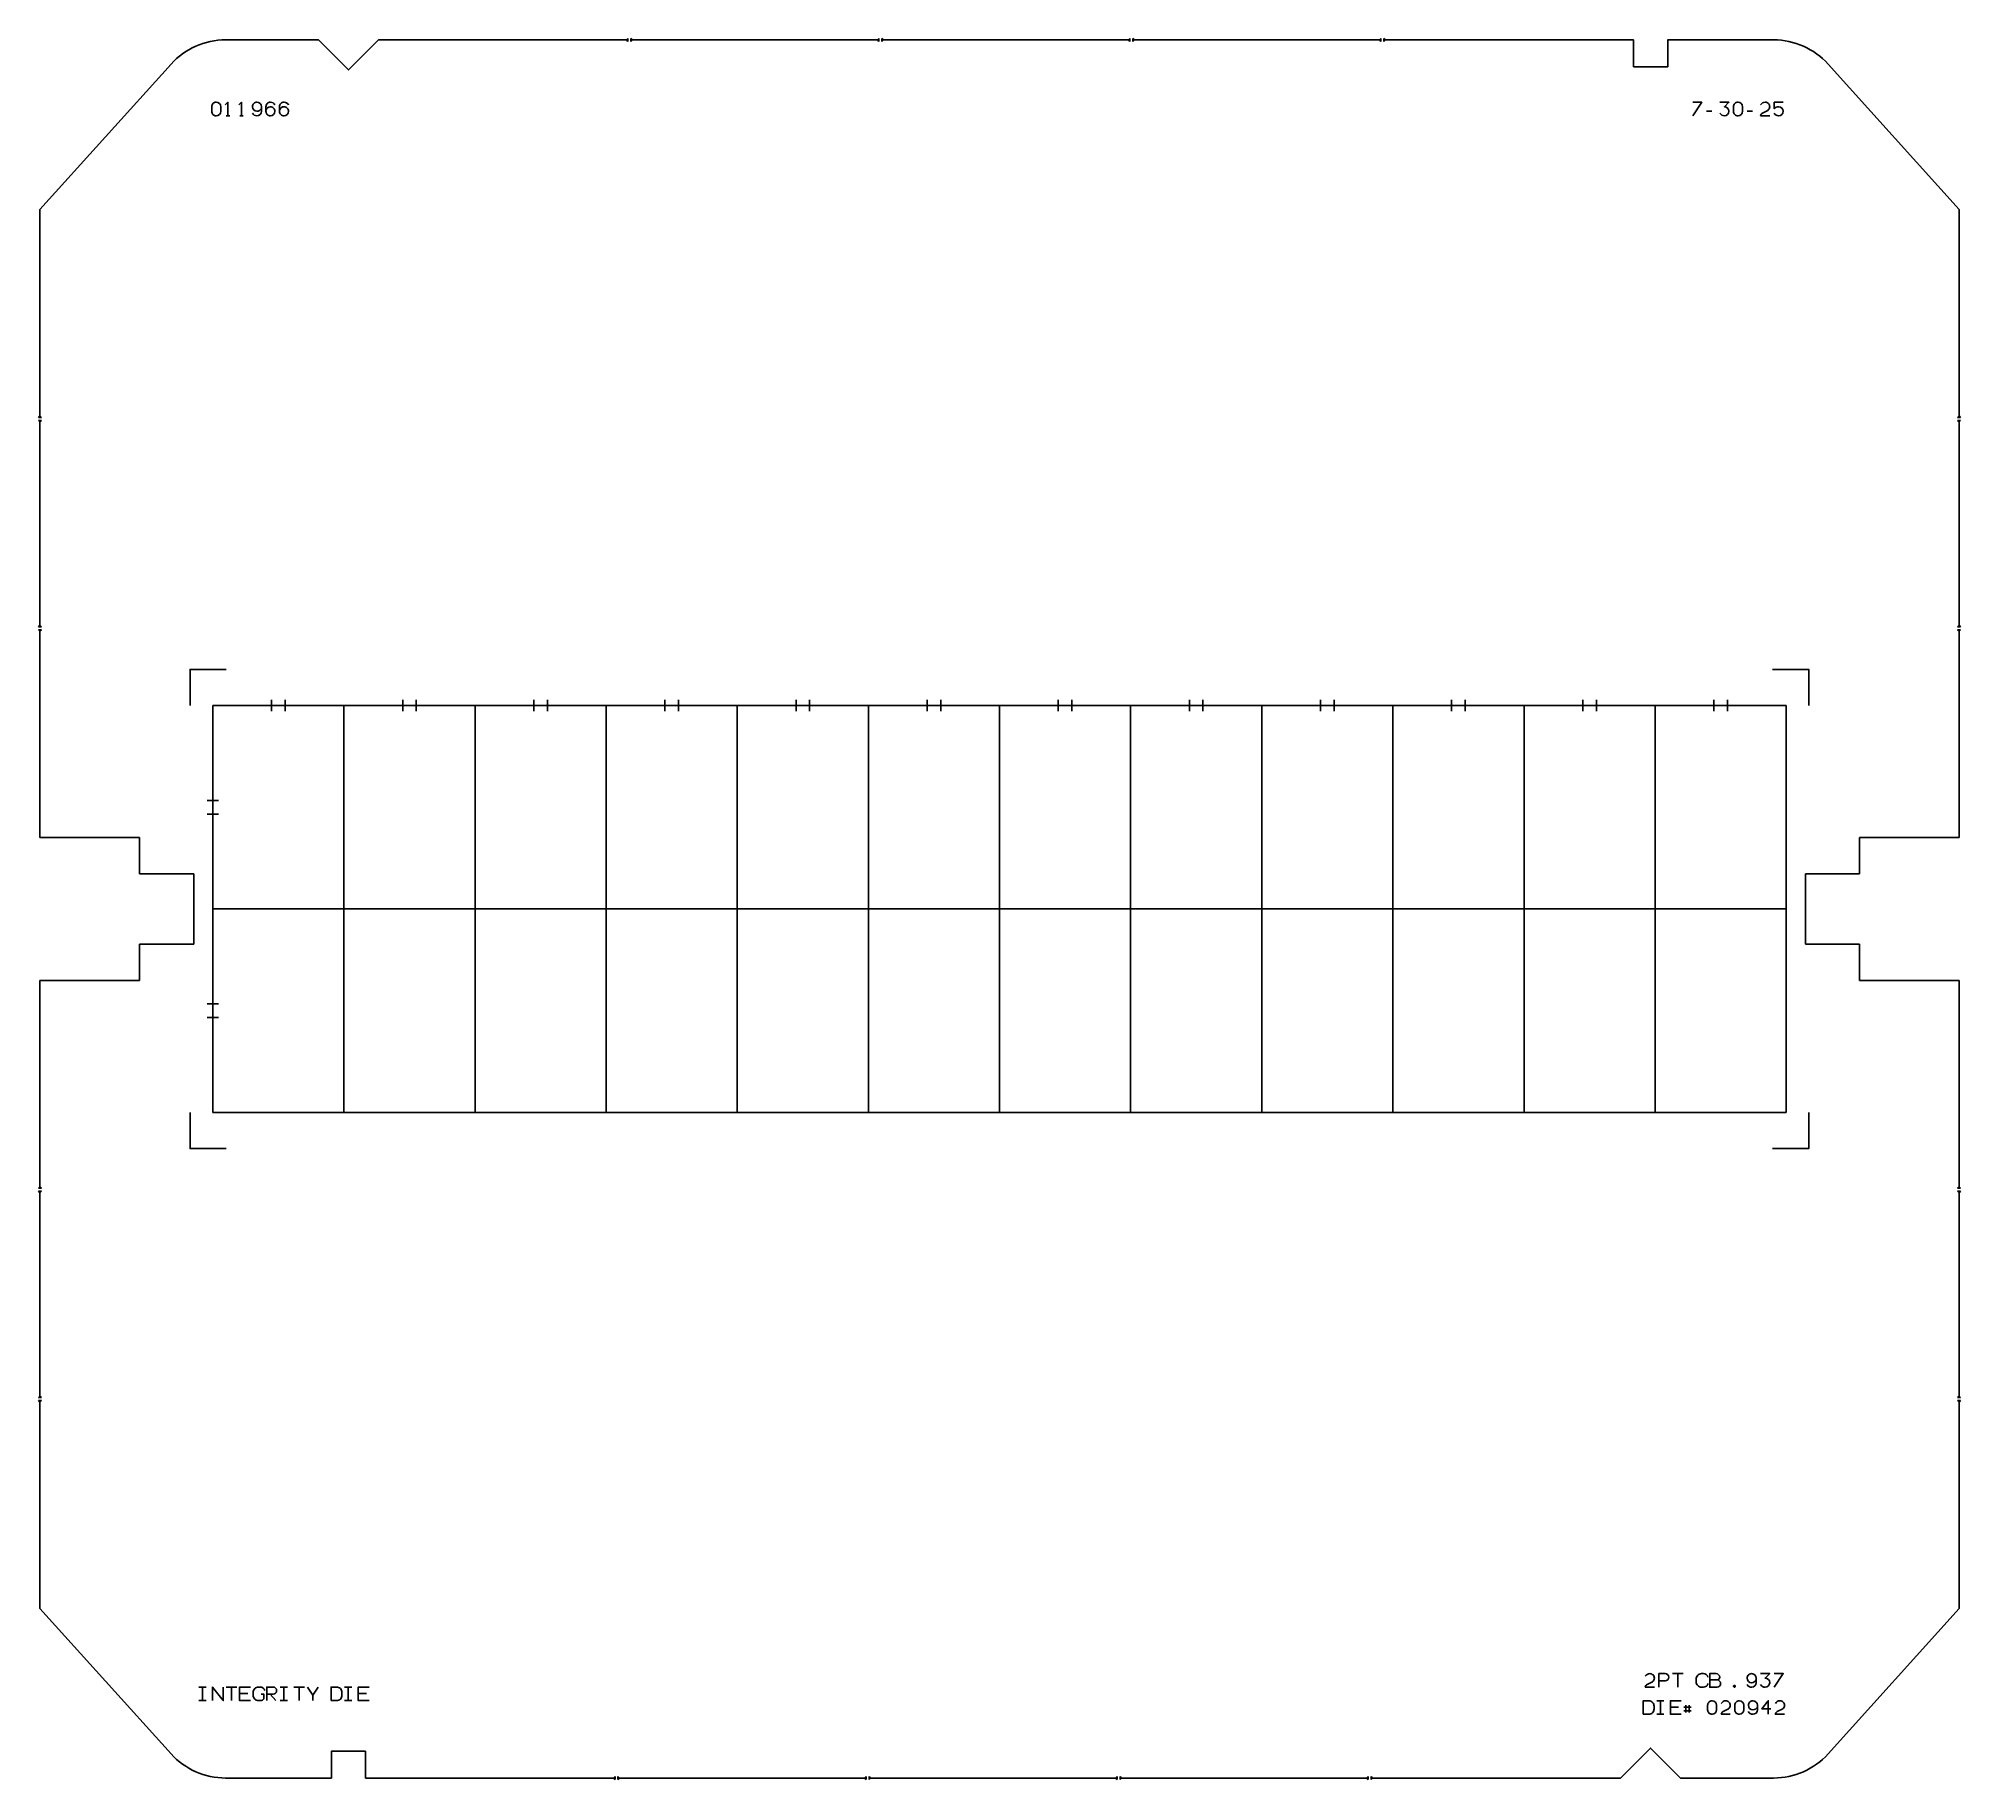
# Model space of a CAD drawing. Extents: x -59.2 to -32.6, y 0.2 to 24.2.
import ezdxf

# ---------------------------------------------------------------- set-up
doc = ezdxf.new("R2010")
doc.units = 0

msp = doc.modelspace()

# ---------------------------------------------------------------- linework, layer by layer
at = {"layer": 'BRIDGEMARK', "color": 94}
for p, q in [((-55.983, 14.929), (-55.983, 15.085)), ((-55.795, 14.929), (-55.795, 15.085)), ((-54.17, 14.929), (-54.17, 15.085)), ((-53.983, 14.929), (-53.983, 15.085)), ((-52.358, 14.929), (-52.358, 15.085)), ((-52.17, 14.929), (-52.17, 15.085)), ((-50.545, 14.929), (-50.545, 15.085)), ((-50.358, 14.929), (-50.358, 15.085)), ((-48.733, 14.929), (-48.733, 15.085)), ((-48.545, 14.929), (-48.545, 15.085)), ((-46.92, 14.929), (-46.92, 15.085)), ((-46.733, 14.929), (-46.733, 15.085)), ((-45.108, 14.929), (-45.108, 15.085)), ((-44.92, 14.929), (-44.92, 15.085)), ((-43.295, 14.929), (-43.295, 15.085)), ((-43.108, 14.929), (-43.108, 15.085)), ((-41.483, 14.929), (-41.483, 15.085)), ((-41.295, 14.929), (-41.295, 15.085)), ((-39.67, 14.929), (-39.67, 15.085)), ((-39.483, 14.929), (-39.483, 15.085)), ((-37.858, 14.929), (-37.858, 15.085)), ((-37.67, 14.929), (-37.67, 15.085)), ((-36.045, 14.929), (-36.045, 15.085)), ((-35.858, 14.929), (-35.858, 15.085)), ((-56.717, 13.695), (-56.873, 13.695)), ((-56.717, 13.507), (-56.873, 13.507)), ((-56.717, 10.882), (-56.873, 10.882)), ((-56.717, 10.695), (-56.873, 10.695))]:
    msp.add_line(p, q, dxfattribs=at)
at = {"layer": 'DEPRESS', "color": 4}
for p, q in [((-55.775, 15.007), (-56.003, 15.007)), ((-53.963, 15.007), (-54.19, 15.007)), ((-52.15, 15.007), (-52.378, 15.007)), ((-50.338, 15.007), (-50.565, 15.007)), ((-48.525, 15.007), (-48.753, 15.007)), ((-46.713, 15.007), (-46.94, 15.007)), ((-44.9, 15.007), (-45.128, 15.007)), ((-43.088, 15.007), (-43.315, 15.007)), ((-41.275, 15.007), (-41.503, 15.007)), ((-39.463, 15.007), (-39.69, 15.007)), ((-37.65, 15.007), (-37.878, 15.007)), ((-35.838, 15.007), (-36.065, 15.007)), ((-56.795, 13.715), (-56.795, 13.487)), ((-54.983, 13.715), (-54.983, 13.487)), ((-53.17, 13.715), (-53.17, 13.487)), ((-51.358, 13.715), (-51.358, 13.487)), ((-49.545, 13.715), (-49.545, 13.487)), ((-47.733, 13.715), (-47.733, 13.487)), ((-45.92, 13.715), (-45.92, 13.487)), ((-44.108, 13.715), (-44.108, 13.487)), ((-42.295, 13.715), (-42.295, 13.487)), ((-40.483, 13.715), (-40.483, 13.487)), ((-38.67, 13.715), (-38.67, 13.487)), ((-36.858, 13.715), (-36.858, 13.487)), ((-35.045, 13.487), (-35.045, 13.715)), ((-55.775, 12.195), (-56.003, 12.195)), ((-53.963, 12.195), (-54.19, 12.195)), ((-52.15, 12.195), (-52.378, 12.195)), ((-50.338, 12.195), (-50.565, 12.195)), ((-48.525, 12.195), (-48.753, 12.195)), ((-46.713, 12.195), (-46.94, 12.195)), ((-44.9, 12.195), (-45.128, 12.195)), ((-43.088, 12.195), (-43.315, 12.195)), ((-41.275, 12.195), (-41.503, 12.195)), ((-39.463, 12.195), (-39.69, 12.195)), ((-37.65, 12.195), (-37.878, 12.195)), ((-35.838, 12.195), (-36.065, 12.195)), ((-56.795, 10.902), (-56.795, 10.675)), ((-54.983, 10.902), (-54.983, 10.675)), ((-53.17, 10.902), (-53.17, 10.675)), ((-51.358, 10.902), (-51.358, 10.675)), ((-49.545, 10.902), (-49.545, 10.675)), ((-47.733, 10.902), (-47.733, 10.675)), ((-45.92, 10.902), (-45.92, 10.675)), ((-44.108, 10.902), (-44.108, 10.675)), ((-42.295, 10.902), (-42.295, 10.675)), ((-40.483, 10.902), (-40.483, 10.675)), ((-38.67, 10.902), (-38.67, 10.675)), ((-36.858, 10.902), (-36.858, 10.675)), ((-35.045, 10.675), (-35.045, 10.902)), ((-56.003, 9.382), (-55.775, 9.382)), ((-54.19, 9.382), (-53.963, 9.382)), ((-52.378, 9.382), (-52.15, 9.382)), ((-50.565, 9.382), (-50.338, 9.382)), ((-48.753, 9.382), (-48.525, 9.382)), ((-46.94, 9.382), (-46.713, 9.382)), ((-45.128, 9.382), (-44.9, 9.382)), ((-43.315, 9.382), (-43.088, 9.382)), ((-41.503, 9.382), (-41.275, 9.382)), ((-39.69, 9.382), (-39.463, 9.382)), ((-37.878, 9.382), (-37.65, 9.382)), ((-36.065, 9.382), (-35.838, 9.382))]:
    msp.add_line(p, q, dxfattribs=at)
at = {"layer": 'GRIP', "color": 110}
for p, q in [((-54.506, 24.209), (-51.077, 24.209)), ((-51.077, 24.209), (-51.056, 24.229)), ((-51.056, 24.188), (-51.077, 24.209)), ((-51.056, 24.229), (-51.056, 24.188)), ((-51.015, 24.188), (-51.015, 24.229)), ((-51.015, 24.229), (-50.995, 24.209)), ((-50.995, 24.209), (-51.015, 24.188)), ((-50.995, 24.209), (-47.607, 24.209)), ((-47.607, 24.209), (-47.587, 24.229)), ((-47.587, 24.188), (-47.607, 24.209)), ((-47.587, 24.229), (-47.587, 24.188)), ((-47.546, 24.188), (-47.546, 24.229)), ((-47.546, 24.229), (-47.525, 24.209)), ((-47.525, 24.209), (-47.546, 24.188)), ((-47.525, 24.209), (-44.137, 24.209)), ((-44.137, 24.209), (-44.117, 24.229)), ((-44.117, 24.188), (-44.137, 24.209)), ((-44.117, 24.229), (-44.117, 24.188)), ((-44.076, 24.188), (-44.076, 24.229)), ((-44.076, 24.229), (-44.055, 24.209)), ((-44.055, 24.209), (-44.076, 24.188)), ((-44.055, 24.209), (-40.667, 24.209)), ((-40.667, 24.209), (-40.647, 24.229)), ((-40.647, 24.188), (-40.667, 24.209)), ((-40.647, 24.229), (-40.647, 24.188)), ((-40.606, 24.188), (-40.606, 24.229)), ((-40.606, 24.229), (-40.585, 24.209)), ((-40.585, 24.209), (-40.606, 24.188)), ((-40.585, 24.209), (-37.156, 24.209)), ((-59.184, 19.01), (-59.184, 21.863)), ((-32.656, 21.863), (-32.656, 19.01)), ((-59.205, 18.99), (-59.184, 19.01)), ((-59.164, 18.99), (-59.205, 18.99)), ((-59.184, 18.928), (-59.205, 18.949)), ((-59.205, 18.949), (-59.164, 18.949)), ((-59.184, 19.01), (-59.164, 18.99)), ((-59.164, 18.949), (-59.184, 18.928)), ((-59.184, 16.116), (-59.184, 18.928)), ((-32.677, 18.99), (-32.656, 19.01)), ((-32.636, 18.99), (-32.677, 18.99)), ((-32.656, 18.928), (-32.677, 18.949)), ((-32.677, 18.949), (-32.636, 18.949)), ((-32.656, 19.01), (-32.636, 18.99)), ((-32.636, 18.949), (-32.656, 18.928)), ((-32.656, 18.928), (-32.656, 16.116)), ((-59.205, 16.096), (-59.184, 16.116)), ((-59.164, 16.096), (-59.205, 16.096)), ((-59.184, 16.034), (-59.205, 16.055)), ((-59.205, 16.055), (-59.164, 16.055)), ((-59.184, 16.116), (-59.164, 16.096)), ((-59.164, 16.055), (-59.184, 16.034)), ((-59.184, 13.181), (-59.184, 16.034)), ((-32.677, 16.096), (-32.656, 16.116)), ((-32.636, 16.096), (-32.677, 16.096)), ((-32.656, 16.034), (-32.677, 16.055)), ((-32.677, 16.055), (-32.636, 16.055)), ((-32.656, 16.116), (-32.636, 16.096)), ((-32.636, 16.055), (-32.656, 16.034)), ((-32.656, 16.034), (-32.656, 13.181)), ((-57.81, 13.181), (-59.184, 13.181)), ((-57.81, 12.681), (-57.81, 13.181)), ((-34.031, 13.181), (-32.656, 13.181)), ((-34.031, 12.681), (-34.031, 13.181)), ((-57.059, 12.681), (-57.81, 12.681)), ((-57.059, 11.708), (-57.059, 12.681)), ((-34.781, 12.681), (-34.031, 12.681)), ((-34.781, 11.708), (-34.781, 12.681)), ((-57.81, 11.708), (-57.059, 11.708)), ((-57.81, 11.208), (-57.81, 11.708)), ((-34.031, 11.708), (-34.781, 11.708)), ((-34.031, 11.208), (-34.031, 11.708)), ((-59.184, 11.208), (-57.81, 11.208)), ((-59.184, 8.355), (-59.184, 11.208)), ((-32.656, 11.208), (-34.031, 11.208)), ((-32.656, 11.208), (-32.656, 8.355)), ((-59.205, 8.334), (-59.184, 8.355)), ((-59.164, 8.334), (-59.205, 8.334)), ((-59.184, 8.273), (-59.205, 8.293)), ((-59.205, 8.293), (-59.164, 8.293)), ((-59.184, 8.355), (-59.164, 8.334)), ((-59.164, 8.293), (-59.184, 8.273)), ((-59.184, 5.461), (-59.184, 8.273)), ((-32.677, 8.334), (-32.656, 8.355)), ((-32.636, 8.334), (-32.677, 8.334)), ((-32.656, 8.273), (-32.677, 8.293)), ((-32.677, 8.293), (-32.636, 8.293)), ((-32.656, 8.355), (-32.636, 8.334)), ((-32.636, 8.293), (-32.656, 8.273)), ((-32.656, 8.273), (-32.656, 5.461)), ((-59.205, 5.44), (-59.184, 5.461)), ((-59.164, 5.44), (-59.205, 5.44)), ((-59.184, 5.379), (-59.205, 5.399)), ((-59.205, 5.399), (-59.164, 5.399)), ((-59.184, 5.461), (-59.164, 5.44)), ((-59.164, 5.399), (-59.184, 5.379)), ((-59.184, 2.526), (-59.184, 5.379)), ((-32.677, 5.44), (-32.656, 5.461)), ((-32.636, 5.44), (-32.677, 5.44)), ((-32.656, 5.379), (-32.677, 5.399)), ((-32.677, 5.399), (-32.636, 5.399)), ((-32.656, 5.461), (-32.636, 5.44)), ((-32.636, 5.399), (-32.656, 5.379)), ((-32.656, 5.379), (-32.656, 2.526)), ((-51.255, 0.181), (-54.684, 0.181)), ((-51.255, 0.181), (-51.235, 0.201)), ((-51.235, 0.16), (-51.255, 0.181)), ((-51.235, 0.201), (-51.235, 0.16)), ((-51.194, 0.16), (-51.194, 0.201)), ((-51.194, 0.201), (-51.173, 0.181)), ((-51.173, 0.181), (-51.194, 0.16)), ((-47.785, 0.181), (-51.173, 0.181)), ((-47.785, 0.181), (-47.765, 0.201)), ((-47.765, 0.16), (-47.785, 0.181)), ((-47.765, 0.201), (-47.765, 0.16)), ((-47.724, 0.16), (-47.724, 0.201)), ((-47.724, 0.201), (-47.703, 0.181)), ((-47.703, 0.181), (-47.724, 0.16)), ((-44.315, 0.181), (-47.703, 0.181)), ((-44.315, 0.181), (-44.295, 0.201)), ((-44.295, 0.16), (-44.315, 0.181)), ((-44.295, 0.201), (-44.295, 0.16)), ((-44.254, 0.16), (-44.254, 0.201)), ((-44.254, 0.201), (-44.233, 0.181)), ((-44.233, 0.181), (-44.254, 0.16)), ((-40.845, 0.181), (-44.233, 0.181)), ((-40.845, 0.181), (-40.825, 0.201)), ((-40.825, 0.16), (-40.845, 0.181)), ((-40.825, 0.201), (-40.825, 0.16)), ((-40.784, 0.16), (-40.784, 0.201)), ((-40.784, 0.201), (-40.763, 0.181)), ((-40.763, 0.181), (-40.784, 0.16)), ((-37.335, 0.181), (-40.763, 0.181))]:
    msp.add_line(p, q, dxfattribs=at)
for points in [[(-59.184, 21.863), (-57.372, 23.874, -0.212011), (-56.618, 24.209), (-55.332, 24.209), (-54.92, 23.794), (-54.506, 24.209)], [(-37.156, 24.209), (-37.156, 23.838), (-36.684, 23.838), (-36.684, 24.209), (-35.22, 24.209, -0.212064), (-34.466, 23.874), (-32.656, 21.863)], [(-55.154, 0.181), (-56.618, 0.181, -0.212017), (-57.372, 0.515), (-59.184, 2.526)], [(-32.656, 2.526), (-34.466, 0.515, -0.212008), (-35.22, 0.181), (-36.506, 0.181), (-36.92, 0.595), (-37.335, 0.181)]]:
    msp.add_lwpolyline(points, format="xyb", dxfattribs=at)
msp.add_lwpolyline([(-54.684, 0.181), (-54.684, 0.551), (-55.154, 0.551), (-55.154, 0.181)], dxfattribs=at)
at = {"layer": 'LAYOUT', "color": 5}
for p, q in [((-55.983, 15.007), (-56.795, 15.007)), ((-56.795, 15.007), (-56.795, 13.695)), ((-54.17, 15.007), (-55.795, 15.007)), ((-54.983, 15.007), (-54.983, 13.695)), ((-52.358, 15.007), (-53.983, 15.007)), ((-53.17, 15.007), (-53.17, 13.695)), ((-50.545, 15.007), (-52.17, 15.007)), ((-51.358, 15.007), (-51.358, 13.695)), ((-48.733, 15.007), (-50.358, 15.007)), ((-49.545, 15.007), (-49.545, 13.695)), ((-46.92, 15.007), (-48.545, 15.007)), ((-47.733, 15.007), (-47.733, 13.695)), ((-45.108, 15.007), (-46.733, 15.007)), ((-45.92, 15.007), (-45.92, 13.695)), ((-43.295, 15.007), (-44.92, 15.007)), ((-44.108, 15.007), (-44.108, 13.695)), ((-41.483, 15.007), (-43.108, 15.007)), ((-42.295, 15.007), (-42.295, 13.695)), ((-39.67, 15.007), (-41.295, 15.007)), ((-40.483, 15.007), (-40.483, 13.695)), ((-37.858, 15.007), (-39.483, 15.007)), ((-38.67, 15.007), (-38.67, 13.695)), ((-36.045, 15.007), (-37.67, 15.007)), ((-36.858, 15.007), (-36.858, 13.695)), ((-35.045, 15.007), (-35.858, 15.007)), ((-35.045, 13.695), (-35.045, 15.007)), ((-56.795, 13.507), (-56.795, 10.882)), ((-54.983, 13.507), (-54.983, 10.882)), ((-53.17, 13.507), (-53.17, 10.882)), ((-51.358, 13.507), (-51.358, 10.882)), ((-49.545, 13.507), (-49.545, 10.882)), ((-47.733, 13.507), (-47.733, 10.882)), ((-45.92, 13.507), (-45.92, 10.882)), ((-44.108, 13.507), (-44.108, 10.882)), ((-42.295, 13.507), (-42.295, 10.882)), ((-40.483, 13.507), (-40.483, 10.882)), ((-38.67, 13.507), (-38.67, 10.882)), ((-36.858, 13.507), (-36.858, 10.882)), ((-35.045, 10.882), (-35.045, 13.507)), ((-55.983, 12.195), (-56.795, 12.195)), ((-54.17, 12.195), (-55.795, 12.195)), ((-52.358, 12.195), (-53.983, 12.195)), ((-50.545, 12.195), (-52.17, 12.195)), ((-48.733, 12.195), (-50.358, 12.195)), ((-46.92, 12.195), (-48.545, 12.195)), ((-45.108, 12.195), (-46.733, 12.195)), ((-43.295, 12.195), (-44.92, 12.195)), ((-41.483, 12.195), (-43.108, 12.195)), ((-39.67, 12.195), (-41.295, 12.195)), ((-37.858, 12.195), (-39.483, 12.195)), ((-36.045, 12.195), (-37.67, 12.195)), ((-35.045, 12.195), (-35.858, 12.195)), ((-56.795, 10.695), (-56.795, 9.382)), ((-54.983, 10.695), (-54.983, 9.382)), ((-53.17, 10.695), (-53.17, 9.382)), ((-51.358, 10.695), (-51.358, 9.382)), ((-49.545, 10.695), (-49.545, 9.382)), ((-47.733, 10.695), (-47.733, 9.382)), ((-45.92, 10.695), (-45.92, 9.382)), ((-44.108, 10.695), (-44.108, 9.382)), ((-42.295, 10.695), (-42.295, 9.382)), ((-40.483, 10.695), (-40.483, 9.382)), ((-38.67, 10.695), (-38.67, 9.382)), ((-36.858, 10.695), (-36.858, 9.382)), ((-35.045, 9.382), (-35.045, 10.695)), ((-56.795, 9.382), (-55.983, 9.382)), ((-55.795, 9.382), (-54.17, 9.382)), ((-53.983, 9.382), (-52.358, 9.382)), ((-52.17, 9.382), (-50.545, 9.382)), ((-50.358, 9.382), (-48.733, 9.382)), ((-48.545, 9.382), (-46.92, 9.382)), ((-46.733, 9.382), (-45.108, 9.382)), ((-44.92, 9.382), (-43.295, 9.382)), ((-43.108, 9.382), (-41.483, 9.382)), ((-41.295, 9.382), (-39.67, 9.382)), ((-39.483, 9.382), (-37.858, 9.382)), ((-37.67, 9.382), (-36.045, 9.382)), ((-35.858, 9.382), (-35.045, 9.382))]:
    msp.add_line(p, q, dxfattribs=at)
at = {"layer": 'NAME', "color": 94}
for p, q in [((-56.56, 23.16), (-56.61, 23.16)), ((-56.373, 23.16), (-56.423, 23.16)), ((-36.149, 23.222), (-36.074, 23.222)), ((-35.587, 23.222), (-35.512, 23.222)), ((-36.618, 1.624), (-36.468, 1.624)), ((-36.543, 1.624), (-36.543, 1.437)), ((-56.987, 1.439), (-56.887, 1.439)), ((-56.937, 1.251), (-56.937, 1.439)), ((-56.612, 1.439), (-56.462, 1.439)), ((-56.537, 1.439), (-56.537, 1.251)), ((-56.312, 1.351), (-56.425, 1.351)), ((-56, 1.339), (-55.925, 1.251)), ((-55.862, 1.439), (-55.762, 1.439)), ((-55.812, 1.251), (-55.812, 1.439)), ((-55.675, 1.439), (-55.525, 1.439)), ((-55.6, 1.439), (-55.6, 1.251)), ((-55.412, 1.326), (-55.337, 1.439)), ((-54.972, 1.439), (-54.872, 1.439)), ((-54.922, 1.251), (-54.922, 1.439)), ((-54.672, 1.351), (-54.784, 1.351)), ((-56.987, 1.251), (-56.887, 1.251)), ((-55.862, 1.251), (-55.762, 1.251)), ((-54.972, 1.251), (-54.872, 1.251)), ((-36.835, 1.249), (-36.735, 1.249)), ((-36.785, 1.062), (-36.785, 1.249)), ((-36.535, 1.162), (-36.647, 1.162)), ((-36.46, 1.162), (-36.36, 1.162)), ((-36.36, 1.112), (-36.46, 1.112)), ((-36.435, 1.087), (-36.435, 1.187)), ((-36.385, 1.187), (-36.385, 1.087)), ((-36.835, 1.062), (-36.735, 1.062))]:
    msp.add_line(p, q, dxfattribs=at)
for points in [[(-56.81, 23.222, 0.414214), (-56.748, 23.16, 0.414166), (-56.685, 23.222), (-56.685, 23.285, 0.414166), (-56.748, 23.347, 0.414214), (-56.81, 23.285), (-56.81, 23.222)], [(-56.248, 23.197), (-56.247, 23.196, 0.272614), (-56.185, 23.16, 0.414166), (-56.123, 23.222), (-56.123, 23.285, 0.414166), (-56.185, 23.347, 0.414214), (-56.248, 23.285, 0.414166), (-56.185, 23.222), (-56.184, 23.222, 0.272654), (-56.123, 23.26)], [(-56.06, 23.235, -0.349786), (-55.998, 23.285, -0.41512), (-55.935, 23.222, -0.414166), (-55.998, 23.16, -0.414214), (-56.06, 23.222), (-56.06, 23.285, -0.414214), (-55.998, 23.347, -0.272576), (-55.936, 23.311), (-55.935, 23.31)], [(-55.873, 23.235, -0.349786), (-55.81, 23.285, -0.41512), (-55.748, 23.222, -0.414166), (-55.81, 23.16, -0.414214), (-55.873, 23.222), (-55.873, 23.285, -0.414214), (-55.81, 23.347, -0.272576), (-55.748, 23.311), (-55.748, 23.31)], [(-35.962, 23.197), (-35.961, 23.196, 0.272614), (-35.899, 23.16, 0.414166), (-35.837, 23.222, 0.414118), (-35.899, 23.285), (-35.837, 23.347), (-35.962, 23.347)], [(-35.774, 23.222, 0.414214), (-35.712, 23.16, 0.414166), (-35.649, 23.222), (-35.649, 23.285, 0.414166), (-35.712, 23.347, 0.414214), (-35.774, 23.285), (-35.774, 23.222)], [(-35.399, 23.31, -0.272654), (-35.338, 23.347), (-35.337, 23.347, -0.414214), (-35.274, 23.285, -0.235746), (-35.299, 23.235), (-35.374, 23.197, 0.302162), (-35.399, 23.16), (-35.274, 23.16)], [(-35.212, 23.197, 0.272654), (-35.15, 23.16), (-35.149, 23.16, 0.414118), (-35.087, 23.222, 0.414166), (-35.149, 23.285, 0.189879), (-35.211, 23.26), (-35.212, 23.26), (-35.212, 23.347), (-35.087, 23.347)], [(-36.993, 1.587, -0.272654), (-36.932, 1.624), (-36.931, 1.624, -0.414214), (-36.868, 1.562, -0.235746), (-36.893, 1.512), (-36.968, 1.474, 0.302162), (-36.993, 1.437), (-36.868, 1.437)], [(-36.806, 1.437), (-36.806, 1.624), (-36.718, 1.624, -0.414273), (-36.668, 1.574, -0.414214), (-36.718, 1.524), (-36.806, 1.524)], [(-36.127, 1.487, -0.349786), (-36.19, 1.437), (-36.215, 1.437, -0.414214), (-36.29, 1.512), (-36.29, 1.549, -0.414214), (-36.215, 1.624), (-36.19, 1.624, -0.34921), (-36.127, 1.575)], [(-36.102, 1.537), (-36.002, 1.537, -0.414273), (-35.952, 1.487, -0.414214), (-36.002, 1.437), (-36.102, 1.437), (-36.102, 1.624), (-36.015, 1.624, -0.414273), (-35.965, 1.574, -0.414055), (-36.002, 1.537)], [(-35.587, 1.474), (-35.586, 1.473, 0.272614), (-35.524, 1.437, 0.414166), (-35.462, 1.499), (-35.462, 1.562, 0.414166), (-35.524, 1.624, 0.414214), (-35.587, 1.562, 0.414166), (-35.524, 1.499), (-35.523, 1.499, 0.272654), (-35.462, 1.537)], [(-35.399, 1.474), (-35.399, 1.473, 0.272614), (-35.337, 1.437, 0.414166), (-35.274, 1.499, 0.414118), (-35.337, 1.562), (-35.274, 1.624), (-35.399, 1.624)], [(-56.125, 1.339), (-56.087, 1.339), (-56.087, 1.276, -0.235746), (-56.137, 1.251), (-56.162, 1.251, -0.414214), (-56.237, 1.326), (-56.237, 1.364, -0.414214), (-56.162, 1.439), (-56.137, 1.439, -0.34921), (-56.075, 1.389)], [(-56.05, 1.339), (-55.962, 1.339, 0.414214), (-55.912, 1.389, 0.414273), (-55.962, 1.439), (-56.05, 1.439), (-56.05, 1.251)], [(-55.159, 1.251), (-55.084, 1.251, 0.414214), (-55.009, 1.326), (-55.009, 1.364, 0.414214), (-55.084, 1.439), (-55.159, 1.439), (-55.159, 1.251)], [(-35.762, 1.437, 0.414452), (-35.749, 1.449, 0.41469), (-35.762, 1.462, 0.414452), (-35.774, 1.449, 0.414214), (-35.762, 1.437)], [(-37.022, 1.062), (-36.947, 1.062, 0.414214), (-36.872, 1.137), (-36.872, 1.174, 0.414214), (-36.947, 1.249), (-37.022, 1.249), (-37.022, 1.062)], [(-36.132, 1.124, 0.414214), (-36.069, 1.062, 0.414166), (-36.007, 1.124), (-36.007, 1.187, 0.414166), (-36.069, 1.249, 0.414214), (-36.132, 1.187), (-36.132, 1.124)], [(-35.944, 1.212, -0.272654), (-35.883, 1.249), (-35.882, 1.249, -0.414214), (-35.819, 1.187, -0.235746), (-35.844, 1.137), (-35.919, 1.099, 0.302162), (-35.944, 1.062), (-35.819, 1.062)], [(-35.757, 1.124, 0.414214), (-35.694, 1.062, 0.414166), (-35.632, 1.124), (-35.632, 1.187, 0.414166), (-35.694, 1.249, 0.414214), (-35.757, 1.187), (-35.757, 1.124)], [(-35.569, 1.099), (-35.569, 1.098, 0.272614), (-35.507, 1.062, 0.414166), (-35.444, 1.124), (-35.444, 1.187, 0.414166), (-35.507, 1.249, 0.414214), (-35.569, 1.187, 0.414166), (-35.507, 1.124), (-35.506, 1.124, 0.272654), (-35.444, 1.162)], [(-35.194, 1.212, -0.272654), (-35.133, 1.249), (-35.132, 1.249, -0.414214), (-35.069, 1.187, -0.235746), (-35.094, 1.137), (-35.169, 1.099, 0.302162), (-35.194, 1.062), (-35.069, 1.062)]]:
    msp.add_lwpolyline(points, format="xyb", dxfattribs=at)
for points in [[(-56.585, 23.16), (-56.585, 23.347), (-56.623, 23.31)], [(-56.398, 23.16), (-56.398, 23.347), (-56.435, 23.31)], [(-36.337, 23.347), (-36.212, 23.347), (-36.337, 23.16)], [(-56.608, 15.507), (-57.108, 15.507), (-57.108, 15.007)], [(-34.733, 15.007), (-34.733, 15.507), (-35.233, 15.507)], [(-57.108, 9.382), (-57.108, 8.882), (-56.608, 8.882)], [(-35.233, 8.882), (-34.733, 8.882), (-34.733, 9.382)], [(-35.212, 1.624), (-35.087, 1.624), (-35.212, 1.437)], [(-56.8, 1.251), (-56.8, 1.439), (-56.65, 1.251), (-56.65, 1.439)], [(-56.275, 1.439), (-56.425, 1.439), (-56.425, 1.251), (-56.275, 1.251)], [(-55.487, 1.439), (-55.412, 1.326), (-55.412, 1.251)], [(-54.634, 1.439), (-54.784, 1.439), (-54.784, 1.251), (-54.634, 1.251)], [(-36.497, 1.062), (-36.647, 1.062), (-36.647, 1.249), (-36.497, 1.249)], [(-35.294, 1.062), (-35.294, 1.249), (-35.382, 1.137), (-35.257, 1.137)]]:
    msp.add_lwpolyline(points, dxfattribs=at)

doc.saveas('drawing.dxf')
